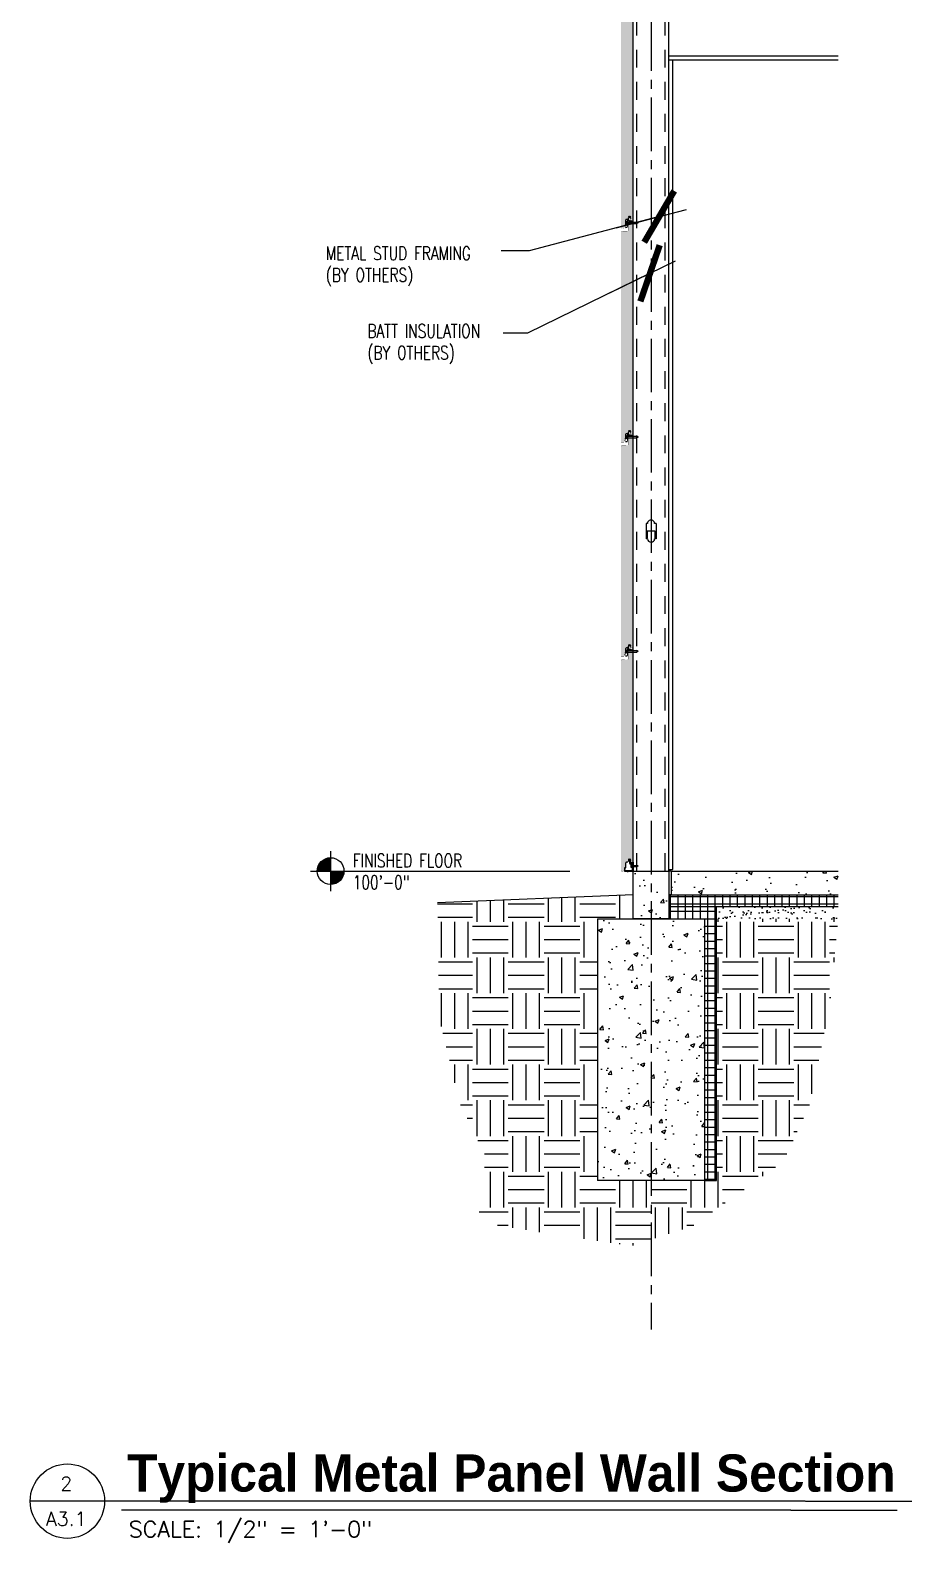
# Model space of a CAD drawing. Header units: inches. Extents: x 0 to 10293, y 0 to 4182.
# Drawn here: x 3823.7 to 3971.9, y 3211.7 to 3465.8 of the extents above; entities that cross this region are included whole.
import ezdxf
from ezdxf.enums import TextEntityAlignment as Align

# ---------------------------------------------------------------- set-up
doc = ezdxf.new("R2010")
doc.units = ezdxf.units.IN
doc.header["$LTSCALE"] = 48
doc.header["$MEASUREMENT"] = 0
doc.linetypes.add('CENTER2', pattern=[1.125, 0.75, -0.125, 0.125, -0.125])
doc.linetypes.add('HIDDEN3', pattern=[0.1125, 0.0625, -0.05])
doc.layers.add('HEAVY', color=5, linetype='Continuous')
doc.layers.add('PANEL', color=1, linetype='Continuous')
doc.styles.add('BOLD', font='bold.shx', dxfattribs={"height": 18})
doc.styles.add('NOTATION', font='romans.shx', dxfattribs={"width": 0.75})
doc.styles.add('SIMPLEX', font='SIMPLEX.SHX')
doc.dimstyles.new('AVANT$7', dxfattribs={"dimscale": 96, "dimtxt": 0.09375, "dimasz": 0.078125, "dimexe": 0.0625, "dimexo": 0.046875, "dimgap": 0.03125, "dimtad": 0, "dimdec": 3, "dimrnd": 0.125, "dimzin": 15, "dimdsep": 46, "dimlunit": 4, "dimtxsty": 'NOTATION', "dimblk1": 'AVATICK', "dimblk2": 'AVATICK', "dimsah": 1, "dimcen": 0.0625, "dimdle": 0.09375, "dimclrd": 256, "dimclre": 256, "dimclrt": 11, "dimaunit": 1, "dimadec": 0, "dimazin": 0, "dimtfac": 1.5, "dimtdec": 3, "dimtix": 1, "dimtmove": 1, "dimatfit": 3, "dimldrblk": 'AVATICK', "dimfxl": 0, "dimtvp": 1.25, "dimfrac": 2, "dimtolj": 1, "dimtzin": 15, "dimarcsym": 0})
pattern_1 = [(50, (-470.067, 2342.5263), (7.172602, -0.627521), [0.75, -8.25]), (355, (-470.067, 2342.526), (-1.387513, 7.521921), [0.6, -6.6]), (100.4514, (-469.469, 2342.474), (5.785094, 6.894395), [0.637402, -7.011421]), (46.1842, (-470.067, 2344.526), (10.67241, -1.65519), [1.125, -12.375]), (96.6356, (-469.177, 2344.388), (9.346627, 9.741179), [0.956103, -10.51713]), (351.1842, (-470.067, 2344.526), (9.34662, 9.741186), [0.9, -9.9]), (21, (-469.067, 2344.0263), (5.9690705, -4.026189), [0.75, -8.25]), (326, (-469.067, 2344.026), (2.433153, 7.2515), [0.6, -6.6]), (71.4514, (-468.569, 2343.691), (8.402226, 3.225305), [0.637402, -7.011421]), (37.5, (-470.0667, 2342.5263), (0.1215986, 3.3289385), [0, -6.52, 0, -6.7, 0, -6.625]), (7.5, (-470.0667, 2342.5263), (2.6306954, 3.944117), [0, -3.82, 0, -6.37, 0, -2.525]), (327.5, (-472.2967, 2342.5263), (5.3382244, -0.2255487), [0, -2.5, 0, -7.8, 0, -10.35]), (317.5, (-473.2967, 2342.5263), (5.8318617, 1.00105), [0, -3.25, 0, -5.18, 0, -7.35])]

# ---------------------------------------------------------------- blocks, each defined once
blk = doc.blocks.new('6Runner')
at = {"layer": 'HEAVY', "flags": 128}
blk.add_lwpolyline([(0, 1.5), (0, 0), (6, 0), (6, 1.5)], dxfattribs=at)
blk = doc.blocks.new('AVATICK')
blk.add_line((-1, 0), (0.631, 0))
at = {"const_width": 0.141}
blk.add_lwpolyline([(0.471, 0.471), (-0.471, -0.471)], dxfattribs=at)
blk = doc.blocks.new('STDTITLE')
at = {"color": 5}
blk.add_line((10.421, 0), (0, 0), dxfattribs=at)
at = {"color": 4}
blk.add_line((10.225, -0.12), (1.227, -0.12), dxfattribs=at)
at = {"color": 5}
blk.add_circle((0.5, 0), 0.5, dxfattribs=at)
at = {"color": 4, "flags": 12}
for tag, p, height, style in [('TITLE2', (1.302, 0.78), 0.5, 'BOLD'), ('TITLE1', (1.302, 0.128), 0.5, 'BOLD'), ('SCALE', (1.326, -0.486), 0.219, 'SIMPLEX')]:
    blk.add_attdef(tag, p, '', height=height, dxfattribs=dict(at, style=style))
at = {"color": 4, "style": 'SIMPLEX', "flags": 12}
for tag, p in [('INFORMATION3', (10.222, 0.791)), ('INFORMATION2', (10.222, 0.462)), ('INFORMATION1', (10.222, 0.133))]:
    blk.add_attdef(tag, text='', height=0.188, dxfattribs=at).set_placement(p, align=Align.RIGHT)
blk.add_attdef('DETNO', text='', height=0.188, dxfattribs=at).set_placement((0.484, 0.142), align=Align.CENTER)
blk.add_attdef('SHTNO', text='', height=0.188, dxfattribs=at).set_placement((0.484, -0.145), align=Align.TOP_CENTER)
blk = doc.blocks.new('A$C3CA05C21')
at = {"layer": 'PANEL', "const_width": 0.03}
blk.add_lwpolyline([(0.79, 0), (0.79, 1.1, 0.061321), (0.78, 1.15), (0.75, 1.29, -0.061321), (0.74, 1.34), (0.74, 2.6, -0.061321), (0.75, 2.64), (0.78, 2.78, 0.069532), (0.79, 2.84), (0.79, 4.69, 0.414214), (0.57, 4.9), (0.41, 4.9, -0.414214), (0.38, 4.94), (0.38, 5.31, 0.520517), (0.26, 5.4), (0.01, 5.31)], format="xyb", dxfattribs=at)

msp = doc.modelspace()

# ---------------------------------------------------------------- hatches: boundary and pattern name
h = msp.add_hatch()
h.set_pattern_fill('AR-SAND', color=256, scale=0.25, style=0)
h.set_pattern_definition([(37.5, (3908.4506, 3421.65524), (-0.0157483, 0.481706), [0, -0.38, 0, -0.425, 0, -0.40625]), (7.5, (3908.4506, 3421.65524), (0.442444, 0.7055365), [0, -0.205, 0, -0.3425, 0, -0.13125]), (327.5, (3908.1431, 3421.65524), (0.7785355, 0.0014148), [0, -0.125, 0, -0.45, 0, -0.5875]), (317.5, (3908.1431, 3421.65524), (0.751532, 0.219419), [0, -0.0625, 0, -0.295, 0, -0.3375])])
h.paths.add_polyline_path([(3925.03108, 3465.07178), (3925.03108, 3466.14195, 0.061321355), (3925.02454, 3466.19507), (3924.98421, 3466.35641), (3924.98421, 3467.6651), (3925.02531, 3467.82952, 0.053119255), (3925.03064, 3467.87009), (3925.03064, 3469.72998, 0.414213562), (3924.81264, 3469.94798), (3924.62443, 3469.94798), (3924.62443, 3470.35493, 0.520516937), (3924.49963, 3470.44232), (3924.25604, 3470.35371, -0.127242377), (3924.24591, 3469.80311), (3924.21601, 3469.53678), (3924.21601, 3468.85589), (3924.21601, 3468.20208, -0.404026226), (3924.12529, 3468.10814), (3923.14768, 3468.074, 0.404026226), (3923.02801, 3467.95008), (3923.02801, 3465.03996), (3923.02801, 3432.69821, 0.424426586), (3923.15632, 3432.57428), (3923.40832, 3432.58304, 0.404073765), (3923.52801, 3432.70697), (3923.52801, 3433.14932, -1), (3923.74701, 3433.14932), (3923.74701, 3432.99542, 0.199694813), (3923.78359, 3432.90747, 2.248166221), (3923.82201, 3432.94781), (3923.82201, 3433.12707), (3923.82201, 3433.97635, -0.414213562), (3923.91601, 3434.07035), (3924.14087, 3434.07035, 0.305086737), (3924.21814, 3434.18521), (3924.21814, 3434.63471), (3924.65814, 3434.63471), (3924.65564, 3434.63275), (3924.65564, 3434.24964, 0.001348218), (3924.65717, 3434.24988, 0.435128231), (3924.7999, 3434.07358, 0.431447291), (3925.03064, 3434.29121)])
h = msp.add_hatch()
h.set_pattern_fill('AR-SAND', color=256, scale=0.25, style=0)
h.set_pattern_definition([(37.5, (3908.4506, 3385.65524), (-0.0157483, 0.481706), [0, -0.38, 0, -0.425, 0, -0.40625]), (7.5, (3908.4506, 3385.65524), (0.442444, 0.7055365), [0, -0.205, 0, -0.3425, 0, -0.13125]), (327.5, (3908.1431, 3385.65524), (0.7785355, 0.0014148), [0, -0.125, 0, -0.45, 0, -0.5875]), (317.5, (3908.1431, 3385.65524), (0.751532, 0.219419), [0, -0.0625, 0, -0.295, 0, -0.3375])])
h.paths.add_polyline_path([(3925.03108, 3429.07178), (3925.03108, 3430.14195, 0.061321355), (3925.02454, 3430.19507), (3924.98421, 3430.35641), (3924.98421, 3431.6651), (3925.02531, 3431.82952, 0.053119255), (3925.03064, 3431.87009), (3925.03064, 3433.72998, 0.414213562), (3924.81264, 3433.94798), (3924.62443, 3433.94798), (3924.62443, 3434.35493, 0.520516937), (3924.49963, 3434.44232), (3924.25604, 3434.35371, -0.127242377), (3924.24591, 3433.80311), (3924.21601, 3433.53678), (3924.21601, 3432.85589), (3924.21601, 3432.20208, -0.404026226), (3924.12529, 3432.10814), (3923.14768, 3432.074, 0.404026226), (3923.02801, 3431.95008), (3923.02801, 3429.03996), (3923.02801, 3396.69821, 0.424426586), (3923.15632, 3396.57428), (3923.40832, 3396.58304, 0.404073765), (3923.52801, 3396.70697), (3923.52801, 3397.14932, -1), (3923.74701, 3397.14932), (3923.74701, 3396.99542, 0.199694813), (3923.78359, 3396.90747, 2.248166221), (3923.82201, 3396.94781), (3923.82201, 3397.12707), (3923.82201, 3397.97635, -0.414213562), (3923.91601, 3398.07035), (3924.14087, 3398.07035, 0.305086737), (3924.21814, 3398.18521), (3924.21814, 3398.63471), (3924.65814, 3398.63471), (3924.65564, 3398.63275), (3924.65564, 3398.24964, 0.001348218), (3924.65717, 3398.24988, 0.435128231), (3924.7999, 3398.07358, 0.431447291), (3925.03064, 3398.29121)])
h = msp.add_hatch()
h.set_pattern_fill('AR-SAND', color=256, scale=0.25, style=0)
h.set_pattern_definition([(37.5, (3908.4506, 3349.65524), (-0.0157483, 0.481706), [0, -0.38, 0, -0.425, 0, -0.40625]), (7.5, (3908.4506, 3349.65524), (0.442444, 0.7055365), [0, -0.205, 0, -0.3425, 0, -0.13125]), (327.5, (3908.1431, 3349.65524), (0.7785355, 0.0014148), [0, -0.125, 0, -0.45, 0, -0.5875]), (317.5, (3908.1431, 3349.65524), (0.751532, 0.219419), [0, -0.0625, 0, -0.295, 0, -0.3375])])
h.paths.add_polyline_path([(3925.03108, 3393.07178), (3925.03108, 3394.14195, 0.061321355), (3925.02454, 3394.19507), (3924.98421, 3394.35641), (3924.98421, 3395.6651), (3925.02531, 3395.82952, 0.053119255), (3925.03064, 3395.87009), (3925.03064, 3397.72998, 0.414213562), (3924.81264, 3397.94798), (3924.62443, 3397.94798), (3924.62443, 3398.35493, 0.520516937), (3924.49963, 3398.44232), (3924.25604, 3398.35371, -0.127242377), (3924.24591, 3397.80311), (3924.21601, 3397.53678), (3924.21601, 3396.85589), (3924.21601, 3396.20208, -0.404026226), (3924.12529, 3396.10814), (3923.14768, 3396.074, 0.404026226), (3923.02801, 3395.95008), (3923.02801, 3393.03996), (3923.02801, 3360.69821, 0.424426586), (3923.15632, 3360.57428), (3923.40832, 3360.58304, 0.404073765), (3923.52801, 3360.70697), (3923.52801, 3361.14932, -1), (3923.74701, 3361.14932), (3923.74701, 3360.99542, 0.199694813), (3923.78359, 3360.90747, 2.248166221), (3923.82201, 3360.94781), (3923.82201, 3361.12707), (3923.82201, 3361.97635, -0.414213562), (3923.91601, 3362.07035), (3924.14087, 3362.07035, 0.305086737), (3924.21814, 3362.18521), (3924.21814, 3362.63471), (3924.65814, 3362.63471), (3924.65564, 3362.63275), (3924.65564, 3362.24964, 0.001348218), (3924.65717, 3362.24988, 0.435128231), (3924.7999, 3362.07358, 0.431447291), (3925.03064, 3362.29121)])
h = msp.add_hatch()
h.set_pattern_fill('AR-SAND', color=256, scale=0.25, style=0)
h.set_pattern_definition([(37.5, (3908.4506, 3313.65524), (-0.0157483, 0.481706), [0, -0.38, 0, -0.425, 0, -0.40625]), (7.5, (3908.4506, 3313.65524), (0.442444, 0.7055365), [0, -0.205, 0, -0.3425, 0, -0.13125]), (327.5, (3908.1431, 3313.65524), (0.7785355, 0.0014148), [0, -0.125, 0, -0.45, 0, -0.5875]), (317.5, (3908.1431, 3313.65524), (0.751532, 0.219419), [0, -0.0625, 0, -0.295, 0, -0.3375])])
h.paths.add_polyline_path([(3925.03108, 3357.07178), (3925.03108, 3358.14195, 0.061321355), (3925.02454, 3358.19507), (3924.98982, 3358.33396, -0.061321355), (3924.98421, 3358.37956), (3924.98421, 3359.64195, -0.061321355), (3924.98982, 3359.68755), (3925.02531, 3359.82952, 0.053119255), (3925.03064, 3359.87009), (3925.03064, 3361.72998, 0.414213562), (3924.81264, 3361.94798), (3924.65543, 3361.94798, -0.414213562), (3924.62443, 3361.97898), (3924.62443, 3362.35493, 0.520516937), (3924.49963, 3362.44232), (3924.25604, 3362.35371, -0.127242377), (3924.24591, 3361.80311), (3924.21601, 3361.53678), (3924.21601, 3360.85589), (3924.21601, 3360.20208, -0.404026226), (3924.12529, 3360.10814), (3923.14768, 3360.074, 0.404026226), (3923.02801, 3359.95008), (3923.02801, 3357.03996), (3923.02801, 3324.69821, 0.424426586), (3923.15632, 3324.57428), (3923.40832, 3324.58304, 0.404073765), (3923.52801, 3324.70697), (3923.52801, 3325.14932, -1), (3923.74701, 3325.14932), (3923.74701, 3324.99542, 0.134971574), (3923.76444, 3324.93202), (3923.78875, 3324.89115, 1), (3923.85321, 3324.92949), (3923.82201, 3324.98195), (3923.82201, 3325.12707), (3923.82201, 3325.97635, -0.414213562), (3923.91601, 3326.07035), (3924.14087, 3326.07035, 0.305086737), (3924.21814, 3326.18521), (3924.21814, 3326.60371, -0.414213562), (3924.24914, 3326.63471), (3924.62464, 3326.63471, -0.414213562), (3924.65564, 3326.60371), (3924.65564, 3326.22821, 0.394037423), (3924.7999, 3326.07358, 0.431447291), (3925.03064, 3326.29121)])
h = msp.add_hatch()
h.set_pattern_fill('AR-CONC', color=256, style=0)
h.set_pattern_definition(pattern_1)
h.paths.add_polyline_path([(3931.07814, 3324.57866), (3925.07814, 3324.57866), (3925.07814, 3316.57866), (3931.07814, 3316.57866)])
h = msp.add_hatch()
h.set_pattern_fill('AR-CONC', color=256, style=0)
h.set_pattern_definition(pattern_1)
h.paths.add_polyline_path([(3959.53126, 3320.57866), (3959.53126, 3324.57866), (3931.45314, 3324.57866), (3931.45314, 3320.57866)])
h = msp.add_hatch()
h.set_pattern_fill('EARTH', color=256, scale=24, style=0)
h.set_pattern_definition([(0, (-1309.926, 802.8216), (6, 6), [6, -6]), (0, (-1309.926, 805.0716), (6, 6), [6, -6]), (0, (-1309.926, 807.3216), (6, 6), [6, -6]), (90, (-1309.176, 808.0716), (-6, 6), [6, -6]), (90, (-1306.926, 808.0716), (-6, 6), [6, -6]), (90, (-1304.676, 808.0716), (-6, 6), [6, -6])])
h.paths.add_polyline_path([(3939.07814, 3272.57866), (3937.07814, 3272.57866), (3928.07814, 3272.57866), (3928.07814, 3262.66126), (3934.98631, 3264.89713), (3950.26609, 3275.74042), (3954.69294, 3285.29964), (3958.1251, 3301.92344), (3959.53126, 3316.57866), (3939.07814, 3316.57866)])
h.paths.add_polyline_path([(3892.43141, 3300.13783), (3895.85865, 3285.72766), (3900.2855, 3276.59647), (3899.00029, 3265.61051), (3908.568, 3264.04108), (3924.8474, 3261.61561), (3928.07814, 3262.66126), (3928.07814, 3272.57866), (3919.07814, 3272.57866), (3919.07814, 3316.57866), (3925.07814, 3316.57866), (3925.07814, 3320.57866), (3892.19835, 3319.25509)])
h = msp.add_hatch()
h.set_pattern_fill('ANSI37', color=256, scale=10, angle=45, style=0)
h.set_pattern_definition([(90, (-826.1372, 802.8216), (-1.25, 2e-16), []), (180, (-826.1372, 802.8216), (-2e-16, -1.25), [])])
h.paths.add_polyline_path([(3959.53126, 3318.57866), (3959.53126, 3320.57866), (3931.45314, 3320.57866), (3931.07814, 3320.57866), (3931.07814, 3318.57866)])
h.paths.add_polyline_path([(3931.07814, 3318.57866), (3931.07814, 3316.57866), (3937.07814, 3316.57866), (3937.07814, 3272.57866), (3939.07814, 3272.57866), (3939.07814, 3318.57866)])
h = msp.add_hatch()
h.set_pattern_fill('AR-CONC', color=256, style=0)
h.set_pattern_definition(pattern_1)
h.paths.add_polyline_path([(3937.07814, 3316.57866), (3931.45314, 3316.57866), (3919.07814, 3316.57866), (3919.07814, 3272.57866), (3937.07814, 3272.57866)])
h = msp.add_hatch()
h.set_pattern_fill('AR-SAND', color=256, style=0)
h.set_pattern_definition([(37.5, (-1309.9257, 802.8216), (-0.06299336, 1.92682377), [0, -1.52, 0, -1.7, 0, -1.625]), (7.5, (-1309.9257, 802.8216), (1.7697767, 2.8221461), [0, -0.82, 0, -1.37, 0, -0.525]), (327.5, (-1311.1557, 802.8216), (3.11414186, 0.00565905), [0, -0.5, 0, -1.8, 0, -2.35]), (317.5, (-1311.1557, 802.8216), (3.0061266, 0.8776756), [0, -0.25, 0, -1.18, 0, -1.35])])
h.paths.add_polyline_path([(3959.53126, 3318.57866), (3939.07814, 3318.57866), (3939.07814, 3316.57866), (3959.53126, 3316.57866)])

# ---------------------------------------------------------------- linework, layer by layer
at = {"linetype": 'CENTER2', "ltscale": 0.25}
msp.add_line((3928.07814, 3738.02573), (3928.07814, 3247.55001), dxfattribs=at)
at = {"linetype": 'HIDDEN3'}
for p, q in [((3925.70314, 3324.57866), (3925.70314, 3720.57904)), ((3930.45314, 3324.57866), (3930.45314, 3720.57904))]:
    msp.add_line(p, q, dxfattribs=at)
for p, q in [((3931.07814, 3326.07866), (3931.07814, 3719.07904)), ((3925.07814, 3326.07866), (3925.07814, 3707.07904)), ((3931.07814, 3461.54866), (3959.53126, 3461.54866)), ((3931.07814, 3460.86866), (3959.53126, 3460.86866)), ((3931.70314, 3460.82866), (3931.07814, 3460.82866)), ((3931.70314, 3324.82866), (3931.70314, 3460.82866)), ((3923.90125, 3433.66019), (3923.90125, 3433.35344)), ((3923.92948, 3433.71132), (3924.09125, 3433.71132)), ((3923.92948, 3433.60907), (3924.09125, 3433.60907)), ((3923.92948, 3433.40457), (3924.09125, 3433.40457)), ((3923.92948, 3433.30232), (3924.09125, 3433.30232)), ((3924.09125, 3433.71132), (3924.09125, 3433.30232)), ((3924.35908, 3434.47995), (3924.55165, 3434.63071)), ((3924.3622, 3434.56177), (3924.45026, 3434.63071)), ((3924.3746, 3434.41272), (3924.64272, 3434.62264)), ((3924.51392, 3434.44242), (3924.65304, 3434.55134)), ((3924.59302, 3434.42497), (3924.67093, 3434.48597)), ((3924.62179, 3434.36812), (3924.67093, 3434.40659)), ((3924.62179, 3434.28874), (3924.67049, 3434.32687)), ((3923.78283, 3432.73564), (3924.03286, 3432.74456)), ((3923.78283, 3432.73564), (3924.03286, 3432.74456)), ((3924.03385, 3432.71481), (3923.78382, 3432.70622)), ((3924.03385, 3432.71481), (3923.78382, 3432.70622)), ((3923.90125, 3397.66019), (3923.90125, 3397.35344)), ((3923.92948, 3397.71132), (3924.09125, 3397.71132)), ((3923.92948, 3397.60907), (3924.09125, 3397.60907)), ((3923.92948, 3397.40457), (3924.09125, 3397.40457)), ((3924.09125, 3397.71132), (3924.09125, 3397.30232)), ((3924.35908, 3398.47995), (3924.55165, 3398.63071)), ((3924.3622, 3398.56177), (3924.45026, 3398.63071)), ((3924.3746, 3398.41272), (3924.64272, 3398.62264)), ((3924.51392, 3398.44242), (3924.65304, 3398.55134)), ((3924.59302, 3398.42497), (3924.67093, 3398.48597)), ((3924.62179, 3398.36812), (3924.67093, 3398.40659)), ((3924.62179, 3398.28874), (3924.67049, 3398.32687)), ((3923.78283, 3396.73564), (3924.03286, 3396.74456)), ((3923.78283, 3396.73564), (3924.03286, 3396.74456)), ((3924.03385, 3396.71481), (3923.78382, 3396.70622)), ((3924.03385, 3396.71481), (3923.78382, 3396.70622)), ((3923.92948, 3397.30232), (3924.09125, 3397.30232)), ((3927.47673, 3382.95982), (3927.23574, 3382.95982)), ((3927.23574, 3382.95982), (3927.23574, 3380.43062)), ((3928.90199, 3382.95982), (3928.67158, 3382.95982)), ((3928.90199, 3382.95982), (3928.90199, 3380.43062)), ((3927.47641, 3380.43062), (3927.23574, 3380.43062)), ((3928.90199, 3380.43062), (3928.6719, 3380.43062)), ((3924.35908, 3362.47995), (3924.55165, 3362.63071)), ((3924.3622, 3362.56177), (3924.45026, 3362.63071)), ((3924.3746, 3362.41272), (3924.64272, 3362.62264)), ((3924.51392, 3362.44242), (3924.65304, 3362.55134)), ((3924.59302, 3362.42497), (3924.67093, 3362.48597)), ((3924.62179, 3362.36812), (3924.67093, 3362.40659)), ((3924.62179, 3362.28874), (3924.67049, 3362.32687)), ((3923.78283, 3360.73564), (3924.03286, 3360.74456)), ((3923.78283, 3360.73564), (3924.03286, 3360.74456)), ((3924.03385, 3360.71481), (3923.78382, 3360.70622)), ((3924.03385, 3360.71481), (3923.78382, 3360.70622)), ((3923.90125, 3361.66019), (3923.90125, 3361.35344)), ((3923.92948, 3361.71132), (3924.09125, 3361.71132)), ((3923.92948, 3361.60907), (3924.09125, 3361.60907)), ((3923.92948, 3361.40457), (3924.09125, 3361.40457)), ((3923.92948, 3361.30232), (3924.09125, 3361.30232)), ((3924.09125, 3361.71132), (3924.09125, 3361.30232)), ((3872.72021, 3326.26751), (3874.20963, 3326.26751)), ((3872.83389, 3326.36134), (3874.20963, 3326.36134)), ((3872.9649, 3326.45516), (3874.20963, 3326.45516)), ((3873.11948, 3326.54899), (3874.20963, 3326.54899)), ((3873.30969, 3326.64281), (3874.20963, 3326.64281)), ((3873.5664, 3326.73664), (3874.20963, 3326.73664)), ((3874.20963, 3327.95636), (3874.20963, 3321.20096)), ((3924.42056, 3326.43643), (3924.30236, 3326.39251)), ((3924.31548, 3326.31949), (3924.44873, 3326.31949)), ((3924.35908, 3326.45031), (3924.59025, 3326.63129)), ((3924.3622, 3326.53213), (3924.49129, 3326.63319)), ((3924.45367, 3326.44499), (3924.66464, 3326.61016)), ((3924.46473, 3326.30349), (3924.46473, 3325.88182)), ((3924.53212, 3326.42703), (3924.66829, 3326.53364)), ((3924.57569, 3326.38176), (3924.66983, 3326.45547)), ((3924.58973, 3325.96082), (3924.58973, 3326.31949)), ((3924.59161, 3326.31485), (3924.66835, 3326.37493)), ((3924.59173, 3326.23557), (3924.67, 3326.29685)), ((3870.83193, 3324.57866), (3877.58733, 3324.57866)), ((3871.95979, 3324.67249), (3874.20963, 3324.67249)), ((3871.96566, 3324.76631), (3874.20963, 3324.76631)), ((3871.97549, 3324.86014), (3874.20963, 3324.86014)), ((3871.98933, 3324.95396), (3874.20963, 3324.95396)), ((3872.00724, 3325.04779), (3874.20963, 3325.04779)), ((3872.02934, 3325.14161), (3874.20963, 3325.14161)), ((3872.05574, 3325.23544), (3874.20963, 3325.23544)), ((3872.08661, 3325.32926), (3874.20963, 3325.32926)), ((3872.12216, 3325.42309), (3874.20963, 3325.42309)), ((3872.16261, 3325.51691), (3874.20963, 3325.51691)), ((3872.20828, 3325.61074), (3874.20963, 3325.61074)), ((3872.25952, 3325.70456), (3874.20963, 3325.70456)), ((3872.31678, 3325.79839), (3874.20963, 3325.79839)), ((3872.38065, 3325.89221), (3874.20963, 3325.89221)), ((3872.45182, 3325.98604), (3874.20963, 3325.98604)), ((3872.53124, 3326.07986), (3874.20963, 3326.07986)), ((3872.62014, 3326.17369), (3874.20963, 3326.17369)), ((3874.20963, 3324.57866), (3876.46143, 3324.57866)), ((3874.20963, 3324.57866), (3876.46143, 3324.57866)), ((3876.45948, 3324.48484), (3874.20963, 3324.48484)), ((3876.4536, 3324.39101), (3874.20963, 3324.39101)), ((3876.44377, 3324.29719), (3874.20963, 3324.29719)), ((3876.42994, 3324.20336), (3874.20963, 3324.20336)), ((3876.41202, 3324.10954), (3874.20963, 3324.10954)), ((3876.38993, 3324.01571), (3874.20963, 3324.01571)), ((3876.36352, 3323.92189), (3874.20963, 3323.92189)), ((3876.33265, 3323.82806), (3874.20963, 3323.82806)), ((3876.29711, 3323.73424), (3874.20963, 3323.73424)), ((3877.58733, 3324.57866), (3914.40226, 3324.57866)), ((3923.60023, 3325.05382), (3923.60023, 3324.58582)), ((3923.66223, 3325.06982), (3923.61623, 3325.06982)), ((3923.61623, 3324.56982), (3924.04173, 3324.56982)), ((3923.67823, 3324.66382), (3923.67823, 3325.05382)), ((3924.88873, 3324.64782), (3923.69423, 3324.64782)), ((3924.04173, 3324.56982), (3924.22973, 3324.46982)), ((3924.22973, 3324.56982), (3925.01373, 3324.56982)), ((3924.22973, 3324.46982), (3924.22973, 3324.56982)), ((3924.52673, 3325.81982), (3924.88873, 3325.81982)), ((3925.01373, 3325.94482), (3924.60573, 3325.94482)), ((3924.64119, 3326.19492), (3924.66893, 3326.21664)), ((3924.64119, 3326.19492), (3924.66893, 3326.21664)), ((3924.90473, 3325.80382), (3924.90473, 3325.48119)), ((3924.90473, 3325.40801), (3924.90473, 3324.66382)), ((3924.9094, 3325.4699), (3924.92338, 3325.45588)), ((3924.92336, 3325.43327), (3924.90942, 3325.41933)), ((3925.02973, 3324.58582), (3925.02973, 3325.92882)), ((3931.07814, 3324.82866), (3931.70314, 3324.82866)), ((3931.45314, 3324.57866), (3931.07814, 3324.57866)), ((3931.45314, 3324.57866), (3959.53126, 3324.57866)), ((3931.45314, 3324.57866), (3931.45314, 3320.57866)), ((3876.25665, 3323.64041), (3874.20963, 3323.64041)), ((3876.21099, 3323.54659), (3874.20963, 3323.54659)), ((3876.15975, 3323.45276), (3874.20963, 3323.45276)), ((3876.10248, 3323.35894), (3874.20963, 3323.35894)), ((3876.03862, 3323.26511), (3874.20963, 3323.26511)), ((3875.96744, 3323.17129), (3874.20963, 3323.17129)), ((3875.88802, 3323.07746), (3874.20963, 3323.07746)), ((3875.79913, 3322.98364), (3874.20963, 3322.98364)), ((3875.69906, 3322.88981), (3874.20963, 3322.88981)), ((3875.58538, 3322.79599), (3874.20963, 3322.79599)), ((3875.45436, 3322.70216), (3874.20963, 3322.70216)), ((3875.29978, 3322.60834), (3874.20963, 3322.60834)), ((3875.10957, 3322.51451), (3874.20963, 3322.51451)), ((3874.85286, 3322.42069), (3874.20963, 3322.42069)), ((3925.07814, 3320.57866), (3892.19835, 3319.25509)), ((3931.45314, 3320.57866), (3931.07814, 3320.57866)), ((3931.45314, 3320.57866), (3959.53126, 3320.57866)), ((3919.07814, 3316.57866), (3919.07814, 3272.57866)), ((3919.07814, 3316.57866), (3937.07814, 3316.57866)), ((3959.53126, 3318.57866), (3931.07814, 3318.57866)), ((3937.07814, 3316.57866), (3937.07814, 3272.57866)), ((3939.07814, 3272.57866), (3939.07814, 3318.57866)), ((3937.07814, 3272.57866), (3919.07814, 3272.57866)), ((3937.07814, 3272.57866), (3939.07814, 3272.57866))]:
    msp.add_line(p, q)
at = {"linetype": 'Continuous'}
for p, q in [((3923.82201, 3433.12707), (3923.82201, 3433.97635)), ((3924.14087, 3434.07035), (3923.91601, 3434.07035)), ((3924.09125, 3433.62682), (3924.10236, 3433.62682)), ((3924.09125, 3433.38682), (3924.10236, 3433.38682)), ((3924.10236, 3433.83995), (3924.10236, 3432.91289)), ((3924.18036, 3432.91289), (3924.18036, 3433.83995)), ((3924.18036, 3433.62682), (3925.68571, 3433.62682)), ((3924.18036, 3433.38682), (3925.68569, 3433.38682)), ((3924.21954, 3433.86985), (3924.96237, 3433.66647)), ((3924.24014, 3433.94508), (3924.98297, 3433.7417)), ((3924.96237, 3433.66647), (3924.98297, 3433.7417)), ((3925.90003, 3433.50682), (3925.68569, 3433.38682)), ((3925.90003, 3433.50682), (3925.68571, 3433.62682)), ((3924.10236, 3432.91289), (3924.18036, 3432.91289)), ((3923.82201, 3397.12707), (3923.82201, 3397.97635)), ((3924.14087, 3398.07035), (3923.91601, 3398.07035)), ((3924.09125, 3397.62682), (3924.10236, 3397.62682)), ((3924.09125, 3397.38682), (3924.10236, 3397.38682)), ((3924.10236, 3397.83995), (3924.10236, 3396.91289)), ((3924.18036, 3396.91289), (3924.18036, 3397.83995)), ((3924.18036, 3397.62682), (3925.68571, 3397.62682)), ((3924.18036, 3397.38682), (3925.68569, 3397.38682)), ((3924.21954, 3397.86985), (3924.96237, 3397.66647)), ((3924.24014, 3397.94508), (3924.98297, 3397.7417)), ((3924.96237, 3397.66647), (3924.98297, 3397.7417)), ((3925.90003, 3397.50682), (3925.68569, 3397.38682)), ((3925.90003, 3397.50682), (3925.68571, 3397.62682)), ((3924.10236, 3396.91289), (3924.18036, 3396.91289)), ((3923.82201, 3361.12707), (3923.82201, 3361.97635)), ((3924.14087, 3362.07035), (3923.91601, 3362.07035)), ((3924.10236, 3361.83995), (3924.10236, 3360.91289)), ((3924.18036, 3360.91289), (3924.18036, 3361.83995)), ((3924.21954, 3361.86985), (3924.96237, 3361.66647)), ((3924.24014, 3361.94508), (3924.98297, 3361.7417)), ((3924.09125, 3361.62682), (3924.10236, 3361.62682)), ((3924.09125, 3361.38682), (3924.10236, 3361.38682)), ((3924.10236, 3360.91289), (3924.18036, 3360.91289)), ((3924.18036, 3361.62682), (3925.68571, 3361.62682)), ((3924.18036, 3361.38682), (3925.68569, 3361.38682)), ((3924.96237, 3361.66647), (3924.98297, 3361.7417)), ((3925.90003, 3361.50682), (3925.68569, 3361.38682)), ((3925.90003, 3361.50682), (3925.68571, 3361.62682)), ((3923.82201, 3325.12707), (3923.82201, 3325.97635)), ((3924.14087, 3326.07035), (3923.91601, 3326.07035)), ((3924.68776, 3325.58097), (3924.68776, 3325.27422)), ((3924.71599, 3325.6321), (3924.87776, 3325.6321)), ((3924.71599, 3325.52985), (3924.87776, 3325.52985)), ((3924.71599, 3325.32535), (3924.87776, 3325.32535)), ((3924.71599, 3325.2231), (3924.87776, 3325.2231)), ((3924.87776, 3325.6321), (3924.87776, 3325.2231)), ((3924.87776, 3325.52007), (3925.68024, 3325.52007)), ((3924.87776, 3325.33507), (3925.68023, 3325.33507)), ((3925.86782, 3325.41282), (3925.68023, 3325.33507)), ((3925.86782, 3325.44238), (3925.68024, 3325.52007))]:
    msp.add_line(p, q, dxfattribs=at)
for points, const_width in [([(3924.21601, 3468.85589), (3924.21601, 3468.20208, -0.404026226), (3924.12529, 3468.10814), (3923.14768, 3468.074, 0.404026226), (3923.02801, 3467.95008), (3923.02801, 3465.03996)], 0.031), ([(3923.65219, 3432.87841), (3923.68203, 3433.08123, 1.075844136), (3923.59251, 3433.08778), (3923.59251, 3432.84285, 0.424411955), (3923.72081, 3432.71893), (3923.78356, 3432.72111)], 0.03), ([(3923.65219, 3432.87841), (3923.68203, 3433.08123, 1.075844136), (3923.59251, 3433.08778), (3923.59251, 3432.84285, 0.424411955), (3923.72081, 3432.71893), (3923.78356, 3432.72111)], 0.03), ([(3924.03356, 3432.72978), (3924.09631, 3432.73196, 0.404088187), (3924.21601, 3432.85589), (3924.21601, 3433.80478, -1.057535253), (3924.24591, 3433.80311), (3924.21601, 3433.53678)], 0.03), ([(3924.03356, 3432.72978), (3924.09631, 3432.73196, 0.404088187), (3924.21601, 3432.85589), (3924.21601, 3433.80478, -1.057535253), (3924.24591, 3433.80311), (3924.21601, 3433.53678)], 0.03), ([(3924.21601, 3432.85589), (3924.21601, 3432.20208, -0.404026226), (3924.12529, 3432.10814), (3923.14768, 3432.074, 0.404026226), (3923.02801, 3431.95008), (3923.02801, 3429.03996)], 0.031), ([(3924.03356, 3396.72978), (3924.09631, 3396.73196, 0.404088187), (3924.21601, 3396.85589), (3924.21601, 3397.80478, -1.057535253), (3924.24591, 3397.80311), (3924.21601, 3397.53678)], 0.03), ([(3924.03356, 3396.72978), (3924.09631, 3396.73196, 0.404088187), (3924.21601, 3396.85589), (3924.21601, 3397.80478, -1.057535253), (3924.24591, 3397.80311), (3924.21601, 3397.53678)], 0.03), ([(3924.21601, 3396.85589), (3924.21601, 3396.20208, -0.404026226), (3924.12529, 3396.10814), (3923.14768, 3396.074, 0.404026226), (3923.02801, 3395.95008), (3923.02801, 3393.03996)], 0.031), ([(3923.65219, 3396.87841), (3923.68203, 3397.08123, 1.075844136), (3923.59251, 3397.08778), (3923.59251, 3396.84285, 0.424411955), (3923.72081, 3396.71893), (3923.78356, 3396.72111)], 0.03), ([(3923.65219, 3396.87841), (3923.68203, 3397.08123, 1.075844136), (3923.59251, 3397.08778), (3923.59251, 3396.84285, 0.424411955), (3923.72081, 3396.71893), (3923.78356, 3396.72111)], 0.03), ([(3924.03356, 3360.72978), (3924.09631, 3360.73196, 0.404088187), (3924.21601, 3360.85589), (3924.21601, 3361.80478, -1.057535253), (3924.24591, 3361.80311), (3924.21601, 3361.53678)], 0.03), ([(3924.03356, 3360.72978), (3924.09631, 3360.73196, 0.404088187), (3924.21601, 3360.85589), (3924.21601, 3361.80478, -1.057535253), (3924.24591, 3361.80311), (3924.21601, 3361.53678)], 0.03), ([(3924.21601, 3360.85589), (3924.21601, 3360.20208, -0.404026226), (3924.12529, 3360.10814), (3923.14768, 3360.074, 0.404026226), (3923.02801, 3359.95008), (3923.02801, 3357.03996)], 0.031), ([(3923.65219, 3360.87841), (3923.68203, 3361.08123, 1.075844136), (3923.59251, 3361.08778), (3923.59251, 3360.84285, 0.424411955), (3923.72081, 3360.71893), (3923.78356, 3360.72111)], 0.03), ([(3923.65219, 3360.87841), (3923.68203, 3361.08123, 1.075844136), (3923.59251, 3361.08778), (3923.59251, 3360.84285, 0.424411955), (3923.72081, 3360.71893), (3923.78356, 3360.72111)], 0.03)]:
    msp.add_lwpolyline(points, format="xyb", dxfattribs=dict(const_width=const_width))
at = {"linetype": 'Continuous', "const_width": 0.03}
for points in [[(3923.82201, 3433.12707), (3923.82201, 3432.99542, 0.134971574), (3923.8289, 3432.97037), (3923.85321, 3432.92949, -1), (3923.78875, 3432.89115), (3923.76444, 3432.93202, -0.134971574), (3923.74701, 3432.99542), (3923.74701, 3433.14932, 1), (3923.52801, 3433.14932), (3923.52801, 3432.70697, -0.404073765), (3923.40832, 3432.58304), (3923.15632, 3432.57428, -0.424426586), (3923.02801, 3432.69821), (3923.02801, 3465.09937)], [(3923.99939, 3434.06121), (3924.09414, 3434.06121, 0.414213562), (3924.21814, 3434.18521), (3924.21814, 3434.60371, -0.414213562), (3924.24914, 3434.63471), (3924.62464, 3434.63471, -0.414213562), (3924.65564, 3434.60371), (3924.65564, 3434.22821, 0.414213562), (3924.81064, 3434.07321), (3924.81264, 3434.07321, 0.414213562), (3925.03064, 3434.29121), (3925.03108, 3465.07178)], [(3923.82201, 3397.12707), (3923.82201, 3396.99542, 0.134971574), (3923.8289, 3396.97037), (3923.85321, 3396.92949, -1), (3923.78875, 3396.89115), (3923.76444, 3396.93202, -0.134971574), (3923.74701, 3396.99542), (3923.74701, 3397.14932, 1), (3923.52801, 3397.14932), (3923.52801, 3396.70697, -0.404073765), (3923.40832, 3396.58304), (3923.15632, 3396.57428, -0.424426586), (3923.02801, 3396.69821), (3923.02801, 3429.09937)], [(3923.99939, 3398.06121), (3924.09414, 3398.06121, 0.414213562), (3924.21814, 3398.18521), (3924.21814, 3398.60371, -0.414213562), (3924.24914, 3398.63471), (3924.62464, 3398.63471, -0.414213562), (3924.65564, 3398.60371), (3924.65564, 3398.22821, 0.414213562), (3924.81064, 3398.07321), (3924.81264, 3398.07321, 0.414213562), (3925.03064, 3398.29121), (3925.03108, 3429.07178)], [(3923.82201, 3361.12707), (3923.82201, 3360.99542, 0.134971574), (3923.8289, 3360.97037), (3923.85321, 3360.92949, -1), (3923.78875, 3360.89115), (3923.76444, 3360.93202, -0.134971574), (3923.74701, 3360.99542), (3923.74701, 3361.14932, 1), (3923.52801, 3361.14932), (3923.52801, 3360.70697, -0.404073765), (3923.40832, 3360.58304), (3923.15632, 3360.57428, -0.424426586), (3923.02801, 3360.69821), (3923.02801, 3393.09937)], [(3923.99939, 3362.06121), (3924.09414, 3362.06121, 0.414213562), (3924.21814, 3362.18521), (3924.21814, 3362.60371, -0.414213562), (3924.24914, 3362.63471), (3924.62464, 3362.63471, -0.414213562), (3924.65564, 3362.60371), (3924.65564, 3362.22821, 0.414213562), (3924.81064, 3362.07321), (3924.81264, 3362.07321, 0.414213562), (3925.03064, 3362.29121), (3925.03108, 3393.07178)], [(3923.82201, 3325.12707), (3923.82201, 3324.99542, 0.134971574), (3923.8289, 3324.97037), (3923.85321, 3324.92949, -1), (3923.78875, 3324.89115), (3923.76444, 3324.93202, -0.134971574), (3923.74701, 3324.99542), (3923.74701, 3325.14932, 1), (3923.52801, 3325.14932), (3923.52801, 3324.70697, -0.404073765), (3923.40832, 3324.58304), (3923.15632, 3324.57428, -0.424426586), (3923.02801, 3324.69821), (3923.02801, 3357.09937)], [(3923.99939, 3326.06121), (3924.09414, 3326.06121, 0.414213562), (3924.21814, 3326.18521), (3924.21814, 3326.60371, -0.414213562), (3924.24914, 3326.63471), (3924.62464, 3326.63471, -0.414213562), (3924.65564, 3326.60371), (3924.65564, 3326.22821, 0.414213562), (3924.81064, 3326.07321), (3924.81264, 3326.07321, 0.414213562), (3925.03064, 3326.29121), (3925.03108, 3357.07178)]]:
    msp.add_lwpolyline(points, format="xyb", dxfattribs=at)
msp.add_lwpolyline([(3928.73455, 3380.54078), (3928.73455, 3381.66578), (3927.39047, 3381.66578), (3927.39047, 3380.54078)])
at = {"const_width": 0.05}
msp.add_lwpolyline([(3925.07814, 3325.18341), (3925.07814, 3325.68341)], dxfattribs=at)
msp.add_lwpolyline([(3925.07814, 3324.57866), (3931.07814, 3324.57866), (3931.07814, 3316.57866), (3925.07814, 3316.57866)], close=True)
msp.add_circle((3874.20963, 3324.57866), 2.2518)
at = {"linetype": 'Continuous'}
for centre, radius, start, end in [((3923.91601, 3433.97635), 0.094, 90, 180), ((3924.21136, 3433.83995), 0.109, 74.6881323, 180), ((3924.21136, 3433.83995), 0.031, 74.6881323, 180), ((3923.91601, 3397.97635), 0.094, 90, 180), ((3924.21136, 3397.83995), 0.109, 74.6881323, 180), ((3924.21136, 3397.83995), 0.031, 74.6881323, 180), ((3923.91601, 3361.97635), 0.094, 90, 180), ((3924.21136, 3361.83995), 0.109, 74.6881323, 180), ((3924.21136, 3361.83995), 0.031, 74.6881323, 180), ((3923.91601, 3325.97635), 0.094, 90, 180), ((3924.74816, 3325.58097), 0.0604, 122.1802017, 237.8197983), ((3924.88703, 3325.4276), 0.19927, 149.1274087, 210.8725913), ((3924.74816, 3325.27422), 0.0604, 122.1802017, 237.8197983), ((3925.86173, 3325.42758), 0.016, 292.5, 67.5)]:
    msp.add_arc(centre, radius, start, end, dxfattribs=at)
for centre, radius, start, end in [((3923.96165, 3433.66019), 0.0604, 122.1802017, 237.8197983), ((3924.10052, 3433.50682), 0.19927, 149.1274087, 210.8725913), ((3923.96165, 3433.35344), 0.0604, 122.1802017, 237.8197983), ((3923.1867, 3434.09797), 1.0995, 344.4438227, 13.1771829), ((3923.1867, 3434.09797), 1.0995, 344.4438227, 13.1771829), ((3924.64303, 3434.51009), 0.28554, 155.0117668, 203.6255674), ((3924.61293, 3434.53197), 0.28554, 272.0898357, 281.6573983), ((3923.96165, 3397.66019), 0.0604, 122.1802017, 237.8197983), ((3924.10052, 3397.50682), 0.19927, 149.1274087, 210.8725913), ((3923.96165, 3397.35344), 0.0604, 122.1802017, 237.8197983), ((3923.1867, 3398.09797), 1.0995, 344.4438227, 13.1771829), ((3923.1867, 3398.09797), 1.0995, 344.4438227, 13.1771829), ((3924.64303, 3398.51009), 0.28554, 155.0117668, 203.6255674), ((3924.61293, 3398.53197), 0.28554, 272.0898357, 281.6573983), ((3928.07416, 3382.98124), 0.59781, 357.9460887, 182.0539113), ((3928.07416, 3380.43933), 0.59781, 180.8349914, 359.1650086), ((3923.1867, 3362.09797), 1.0995, 344.4438227, 13.1771829), ((3923.1867, 3362.09797), 1.0995, 344.4438227, 13.1771829), ((3924.64303, 3362.51009), 0.28554, 155.0117668, 203.6255674), ((3924.61293, 3362.53197), 0.28554, 272.0898357, 281.6573983), ((3923.96165, 3361.66019), 0.0604, 122.1802017, 237.8197983), ((3924.10052, 3361.50682), 0.19927, 149.1274087, 210.8725913), ((3923.96165, 3361.35344), 0.0604, 122.1802017, 237.8197983), ((3924.31548, 3326.35718), 0.03769, 110.3850517, 270), ((3924.64303, 3326.48045), 0.28554, 148.3200081, 192.9240957), ((3924.46473, 3326.31949), 0.125, 0, 110.6919342), ((3924.44873, 3326.30349), 0.016, 0, 90), ((3923.61623, 3325.05382), 0.016, 90, 180), ((3923.61623, 3324.58582), 0.016, 180, 270), ((3923.66223, 3325.05382), 0.016, 0, 90), ((3923.69423, 3324.66382), 0.016, 180, 270), ((3924.52673, 3325.88182), 0.062, 180, 270), ((3924.60573, 3325.96082), 0.016, 180, 270), ((3924.64303, 3326.48045), 0.28554, 259.651686, 276.0377506), ((3924.88873, 3325.80382), 0.016, 0, 90), ((3924.88873, 3324.66382), 0.016, 270, 0), ((3924.92073, 3325.48119), 0.016, 180, 224.9253558), ((3924.92073, 3325.40801), 0.016, 135, 180), ((3924.91205, 3325.44458), 0.016, 315, 44.9253558), ((3925.01373, 3325.92882), 0.016, 0, 90), ((3925.01373, 3324.58582), 0.016, 270, 360)]:
    msp.add_arc(centre, radius, start, end)
at = {"layer": 'Defpoints'}
for p, q in [((3951.54525, 3217.23116), (3969.42979, 3217.23116)), ((3953.99903, 3218.72915), (3971.88358, 3218.72915))]:
    msp.add_line(p, q, dxfattribs=at)

# ---------------------------------------------------------------- block references
for name, p in [('A$C3CA05C21', (3924.24267, 3465.0436)), ('A$C3CA05C21', (3924.24267, 3429.0436)), ('A$C3CA05C21', (3924.24267, 3393.0436)), ('A$C3CA05C21', (3924.24267, 3357.0436)), ('6Runner', (3925.07814, 3324.57866))]:
    msp.add_blockref(name, p)
ref = msp.add_blockref('STDTITLE', (3823.73085, 3218.72915), dxfattribs=dict(at, xscale=12.5, yscale=12.5, zscale=12.5))
ref.add_attrib('DETNO', '2', dxfattribs={"layer": '0', "color": 4, "height": 2.34469, "style": 'SIMPLEX', "flags": 12}).set_placement((3829.78635, 3220.49796), align=Align.CENTER)
ref.add_attrib('SHTNO', 'A3.1', dxfattribs={"layer": '0', "color": 4, "height": 2.344688, "style": 'SIMPLEX', "flags": 12}).set_placement((3829.78635, 3216.91348), align=Align.TOP_CENTER)
ref.add_attrib('TITLE1', 'Typical Metal Panel Wall Section', (3840.00323, 3220.33386), dxfattribs={"layer": '0', "color": 4, "height": 6.2525, "style": 'BOLD', "flags": 12})
ref.add_attrib('SCALE', 'SCALE: 1/2" = 1\'-0"', (3840.30229, 3212.65374), dxfattribs={"layer": '0', "color": 4, "height": 2.7354687, "style": 'SIMPLEX', "flags": 12})

# ---------------------------------------------------------------- texts
at = {"style": 'NOTATION', "width": 0.75}
for s, p in [('METAL STUD FRAMING', (3873.40611, 3427.24822)), ('(BY OTHERS)', (3873.40611, 3423.60536)), ('BATT INSULATION', (3880.3888, 3414.18991)), ('(BY OTHERS)', (3880.3888, 3410.54706)), ('FINISHED FLOOR', (3877.93814, 3325.21588)), ('100\'-0"', (3877.93814, 3321.57302))]:
    msp.add_text(s, height=2.25, dxfattribs=at).set_placement(p)

# ---------------------------------------------------------------- leaders
for points in [[(3929.44335, 3434.54079), (3907.55582, 3428.80549), (3902.8978, 3428.80549)], [(3927.89835, 3425.01816), (3907.29184, 3414.94557), (3903.18548, 3414.94557)]]:
    msp.add_leader(points, dimstyle='AVANT$7')

doc.saveas('drawing.dxf')
